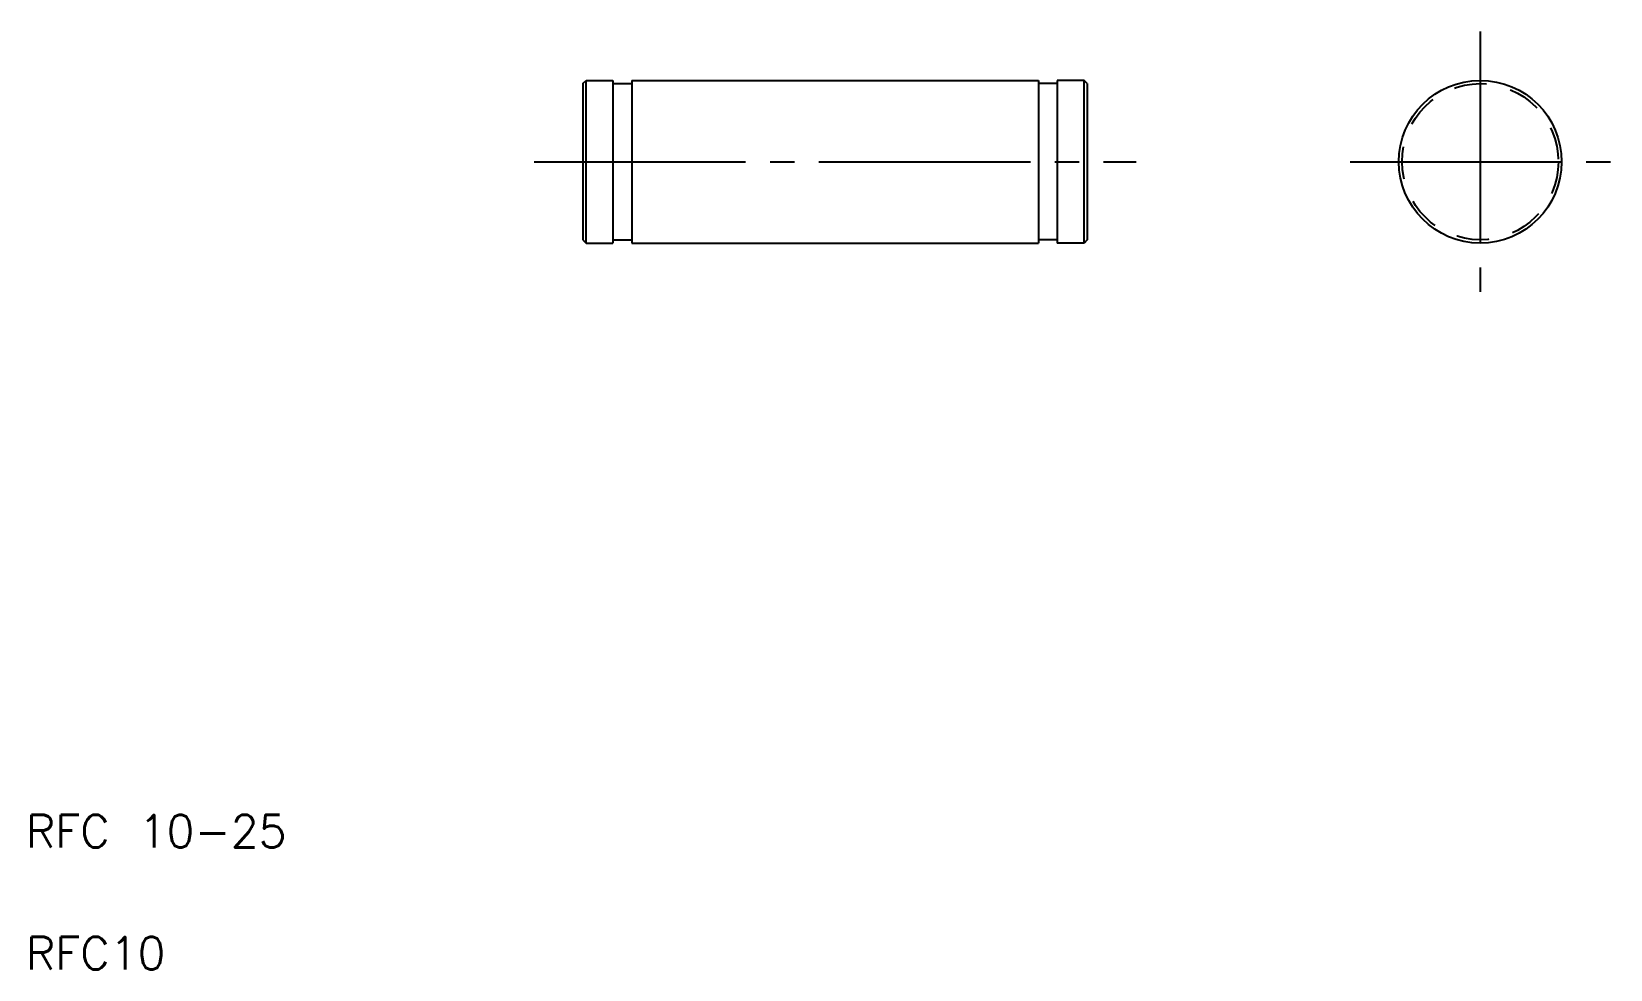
# Model space of a CAD drawing. Extents: x 5.3 to 102.4, y 5 to 62.6.
import ezdxf

# ---------------------------------------------------------------- set-up
doc = ezdxf.new("R2010")
doc.units = 0
doc.linetypes.add('CENTER', pattern=[17.5, 13, -1.5, 1.5, -1.5])
doc.linetypes.add('DASHED', pattern=[3.5, 2, -1.5])
doc.layers.get('0').update_dxf_attribs({"linetype": 'CONTINUOUS'})
doc.layers.add('CENTER', color=1, linetype='CENTER')
doc.styles.get("Standard").update_dxf_attribs({"font": 'txt', "bigfont": 'BIGFONT'})

msp = doc.modelspace()

# ---------------------------------------------------------------- linework, layer by layer
at = {"color": 7, "linetype": 'CONTINUOUS'}
for p, q in [((39.225, 59.44), (39.425, 59.64)), ((39.225, 59.44), (39.225, 49.84)), ((39.425, 49.64), (39.425, 59.64)), ((39.425, 59.64), (41.075, 59.64)), ((41.075, 59.64), (41.075, 49.64)), ((41.075, 59.44), (42.225, 59.44)), ((42.225, 59.64), (42.225, 49.64)), ((42.225, 59.64), (67.225, 59.64)), ((48.475, 59.64), (48.475, 59.64)), ((54.725, 59.64), (54.726, 59.64)), ((67.225, 59.64), (67.225, 49.64)), ((68.375, 59.44), (67.225, 59.44)), ((68.375, 59.64), (68.375, 49.64)), ((70.025, 59.64), (68.375, 59.64)), ((70.025, 49.64), (70.025, 59.64)), ((70.225, 59.44), (70.025, 59.64)), ((70.225, 59.44), (70.225, 49.84)), ((39.225, 49.84), (39.425, 49.64)), ((39.425, 49.64), (41.075, 49.64)), ((41.075, 49.84), (42.225, 49.84)), ((42.225, 49.64), (67.225, 49.64)), ((68.375, 49.84), (67.225, 49.84)), ((70.025, 49.64), (68.375, 49.64)), ((70.225, 49.84), (70.025, 49.64))]:
    msp.add_line(p, q, dxfattribs=at)
msp.add_circle((94.375, 54.64), 5, dxfattribs=at)
at = {"color": 3, "linetype": 'DASHED'}
msp.add_circle((94.375, 54.64), 4.8, dxfattribs=at)
at = {"layer": 'CENTER', "color": 1, "linetype": 'CENTER'}
for p, q in [((94.375, 62.64), (94.375, 46.64)), ((36.225, 54.64), (73.225, 54.64)), ((86.375, 54.64), (102.375, 54.64))]:
    msp.add_line(p, q, dxfattribs=at)

# ---------------------------------------------------------------- texts
at = {"color": 7, "linetype": 'CONTINUOUS'}
for s, p in [('RFC 10-25', (5, 12.5)), ('RFC10', (5, 5))]:
    msp.add_text(s, height=2, dxfattribs=at).set_placement(p)

doc.saveas('drawing.dxf')
